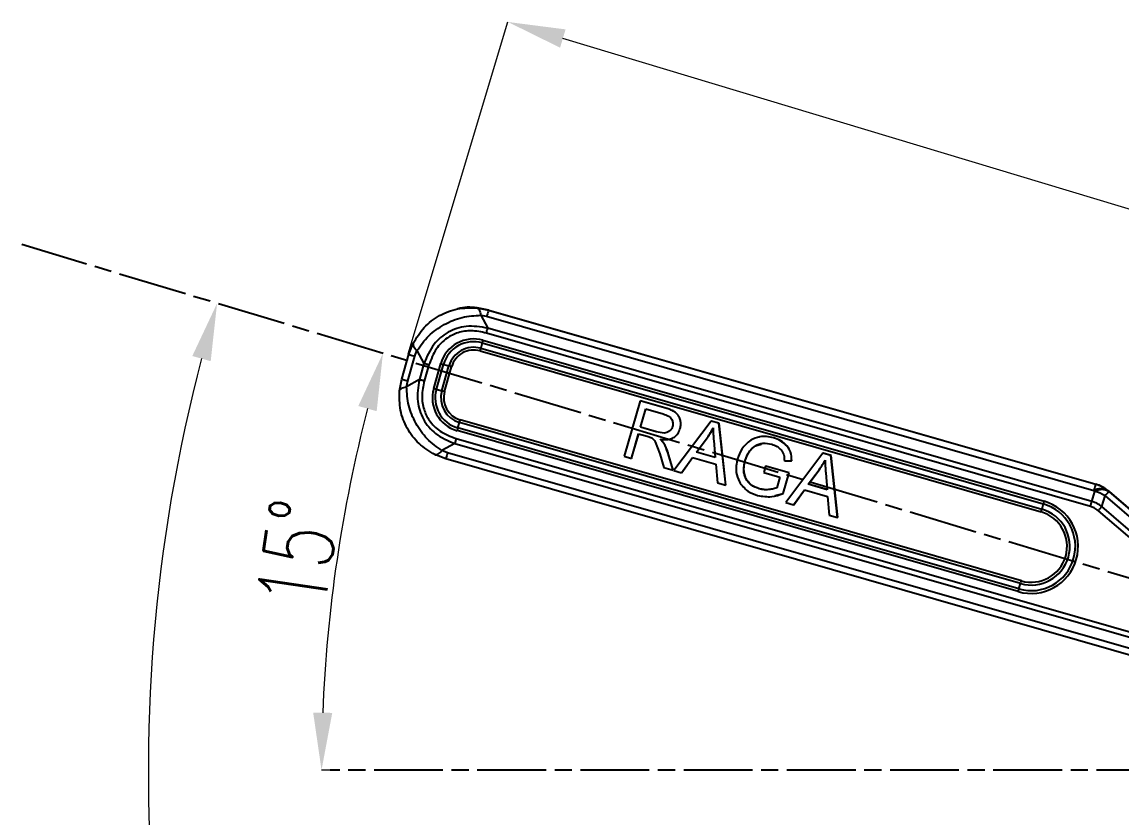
# Model space of a CAD drawing. Header units: millimetres. Extents: x 1846 to 4892, y 508 to 2661.
# Drawn here: x 4336.4 to 4528.1, y 1239.2 to 1377.8 of the extents above; entities that cross this region are included whole.
import ezdxf

# ---------------------------------------------------------------- set-up
doc = ezdxf.new("R2010")
doc.units = ezdxf.units.MM
doc.linetypes.add('AM_ISO08W050', pattern=[18, 12, -1.5, 3, -1.5])
for name, color, linetype, lineweight in [('AM_5', 3, 'Continuous', 25), ('AM_7', 4, 'AM_ISO08W050', 25), ('标注', 3, 'Continuous', 13)]:
    doc.layers.add(name, color=color, linetype=linetype, lineweight=lineweight)
doc.styles.add('SLDTEXTSTYLE1', font='txt.shx', dxfattribs={"width": 0.7, "bigfont": 'gbcbig.shx'})
doc.dimstyles.new('SLDDIMSTYLE12$0', dxfattribs={"dimtxt": 12, "dimasz": 10, "dimexe": 0, "dimexo": 0.0625, "dimgap": 0.875, "dimtad": 1, "dimdec": 1, "dimlfac": 1.8, "dimrnd": 1e-09, "dimzin": 12, "dimdsep": 46, "dimtxsty": 'SLDTEXTSTYLE1', "dimcen": 0.09, "dimdle": 8.16, "dimclrd": 3, "dimclre": 3, "dimadec": 0, "dimazin": 3, "dimtfac": 1, "dimtdec": 1, "dimtofl": 0, "dimtmove": 0, "dimatfit": 3, "dimfxl": 0, "dimfrac": 2, "dimtolj": 1, "dimlwd": 5, "dimlwe": 5, "dimarcsym": 0})
doc.dimstyles.new('SLDDIMSTYLE12$2', dxfattribs={"dimtxt": 12, "dimasz": 10, "dimexe": 0, "dimexo": 0.0625, "dimgap": 0.875, "dimtad": 1, "dimdec": 1, "dimlfac": 1.8, "dimrnd": 1e-09, "dimzin": 12, "dimdsep": 46, "dimtxsty": 'SLDTEXTSTYLE1', "dimcen": 0.09, "dimdle": 8.16, "dimclrd": 3, "dimclre": 3, "dimadec": 0, "dimazin": 3, "dimtfac": 1, "dimtdec": 1, "dimtofl": 0, "dimtmove": 0, "dimatfit": 3, "dimfxl": 0, "dimfrac": 2, "dimtolj": 1, "dimlwd": 5, "dimlwe": 5, "dimarcsym": 0})

# ---------------------------------------------------------------- blocks, each defined once
blk = doc.blocks.new('*D73')
at = {"layer": 'Defpoints', "color": 0, "transparency": 16777216}
for p in [(4336.43, 1339.01), (4358.64, 1257.21), (4640.7, 1247.37), (4640.7, 1247.37), (4359.09, 1100.6)]:
    blk.add_point(p, dxfattribs=at)
at = {"layer": '标注', "color": 3, "linetype": 'Continuous', "lineweight": 5, "transparency": 16777216}
blk.add_arc((4640.7, 1247.37), 282.23, 165.2686, 205.498, dxfattribs=at)
at = {"layer": '标注', "color": 3, "transparency": 16777216}
for points in [[(4366.14, 1319.59), (4369.35, 1318.69), (4370.46, 1328.76)], [(4387.45, 1126.62), (4384.47, 1125.13), (4390.42, 1116.93)]]:
    blk.add_solid(points, dxfattribs=at)
at = {"layer": '标注', "color": 0, "transparency": 16777216, "insert": (4365.67, 1220.4), "char_height": 10, "attachment_point": 5, "rotation": 275.601, "style": 'SLDTEXTSTYLE1'}
blk.add_mtext('\\A1;60%%D', dxfattribs=at)
blk = doc.blocks.new('*D74')
at = {"layer": 'AM_5', "color": 3, "lineweight": 5, "transparency": 16777216}
blk.add_line((4390.14, 1247.4), (4388.68, 1247.4), dxfattribs=at)
at = {"layer": 'AM_5', "color": 3, "linetype": 'Continuous', "lineweight": 5, "transparency": 16777216}
blk.add_arc((4640.6, 1247.4), 251.91, 165.5129, 177.7254, dxfattribs=at)
at = {"layer": 'AM_5', "color": 3, "transparency": 16777216}
for points in [[(4395.09, 1310.87), (4398.3, 1309.97), (4399.39, 1320.05)], [(4390.55, 1257.37), (4387.22, 1257.43), (4388.68, 1247.4)]]:
    blk.add_solid(points, dxfattribs=at)
at = {"layer": 'Defpoints', "color": 0, "transparency": 16777216}
for p in [(4336.43, 1339.01), (4393.46, 1296.22), (4390.2, 1247.4), (4640.7, 1247.37), (4643.85, 1247.4)]:
    blk.add_point(p, dxfattribs=at)
at = {"layer": 'AM_5', "color": 0, "transparency": 16777216, "insert": (4384.57, 1285.12), "char_height": 12, "attachment_point": 5, "rotation": 81.6192, "style": 'SLDTEXTSTYLE1'}
blk.add_mtext('\\A1;15%%D', dxfattribs=at)
blk = doc.blocks.new('*D55')
at = {"layer": 'AM_5', "color": 3, "linetype": 'Continuous', "lineweight": 5, "transparency": 16777216}
for p, q in [((4403.77, 1319.97), (4421.2, 1377.83)), ((4648.62, 1309.33), (4430.77, 1374.95))]:
    blk.add_line(p, q, dxfattribs=at)
at = {"layer": 'AM_5', "color": 3, "lineweight": 5, "transparency": 16777216}
blk.add_line((4640.44, 1247.49), (4658.2, 1306.45), dxfattribs=at)
at = {"layer": 'AM_5', "color": 3, "transparency": 16777216}
for points in [[(4431.25, 1376.54), (4430.29, 1373.35), (4421.2, 1377.83)], [(4649.1, 1310.93), (4648.14, 1307.74), (4658.2, 1306.45)]]:
    blk.add_solid(points, dxfattribs=at)
at = {"layer": 'Defpoints', "color": 0, "transparency": 16777216}
for p in [(4421.2, 1377.83), (4403.75, 1319.91), (4640.42, 1247.43)]:
    blk.add_point(p, dxfattribs=at)
at = {"layer": 'AM_5', "color": 0, "transparency": 16777216, "insert": (4541.68, 1348.72), "char_height": 12, "attachment_point": 5, "rotation": 343.2384, "style": 'SLDTEXTSTYLE1'}
blk.add_mtext('\\A1;225', dxfattribs=at)

msp = doc.modelspace()

# ---------------------------------------------------------------- linework, layer by layer
at = {"color": 7, "linetype": 'Continuous', "lineweight": 25}
for p, q in [((4412.392, 1327.794), (4412.351, 1327.785)), ((4415.79, 1327.987), (4417.824, 1327.602)), ((4417.853, 1327.609), (4415.822, 1327.994)), ((4416.462, 1326.706), (4417.684, 1324.453)), ((4416.462, 1326.706), (4417.481, 1326.513)), ((4417.481, 1326.513), (4523.374, 1296.147)), ((4417.853, 1327.609), (4417.824, 1327.602)), ((4417.824, 1327.602), (4523.718, 1297.235)), ((4417.853, 1327.609), (4523.747, 1297.242)), ((4522.788, 1293.374), (4417.432, 1323.587)), ((4523.04, 1294.24), (4417.684, 1324.453)), ((4403.909, 1319.889), (4404.658, 1321.817)), ((4416.708, 1321.871), (4416.457, 1320.938)), ((4416.457, 1320.938), (4514.32, 1292.874)), ((4416.708, 1321.871), (4514.572, 1293.807)), ((4416.84, 1322.339), (4514.704, 1294.274)), ((4402.669, 1315.564), (4403.909, 1319.889)), ((4403.716, 1315.246), (4404.957, 1319.572)), ((4404.957, 1319.572), (4405.331, 1320.535)), ((4405.331, 1320.535), (4406.553, 1318.282)), ((4416.325, 1320.471), (4514.189, 1292.406)), ((4406.553, 1318.282), (4405.746, 1315.471)), ((4407.413, 1318.033), (4406.607, 1315.222)), ((4408.241, 1313.934), (4409.481, 1318.26)), ((4408.712, 1313.8), (4409.952, 1318.126)), ((4409.665, 1313.535), (4410.905, 1317.861)), ((4409.952, 1318.126), (4410.905, 1317.861)), ((4410.136, 1313.402), (4411.376, 1317.727)), ((4402.282, 1313.531), (4402.669, 1315.564)), ((4405.746, 1315.471), (4403.523, 1314.23)), ((4403.523, 1314.23), (4403.716, 1315.246)), ((4408.712, 1313.8), (4409.665, 1313.535)), ((4444.244, 1311.794), (4441.469, 1302.115)), ((4444.267, 1311.799), (4444.244, 1311.794)), ((4448.526, 1310.566), (4444.244, 1311.794)), ((4448.549, 1310.571), (4444.267, 1311.799)), ((4444.302, 1307.165), (4445.22, 1310.365)), ((4444.325, 1307.17), (4445.239, 1310.359)), ((4445.22, 1310.365), (4448.275, 1309.489)), ((4448.549, 1310.571), (4448.526, 1310.566)), ((4450.044, 1310.007), (4450.021, 1310.002)), ((4412.457, 1307.044), (4412.742, 1307.984)), ((4510.606, 1279.919), (4412.742, 1307.984)), ((4510.743, 1280.388), (4412.879, 1308.453)), ((4456.624, 1308.251), (4450.134, 1299.637)), ((4456.646, 1308.256), (4456.624, 1308.251)), ((4458.003, 1307.856), (4456.624, 1308.251)), ((4458.025, 1307.861), (4456.646, 1308.256)), ((4458.025, 1307.861), (4458.003, 1307.856)), ((4459.173, 1297.045), (4458.003, 1307.856)), ((4459.195, 1297.05), (4458.025, 1307.861)), ((4510.184, 1278.51), (4412.32, 1306.575)), ((4510.321, 1278.979), (4412.457, 1307.044)), ((4442.749, 1301.748), (4443.983, 1306.05)), ((4442.772, 1301.753), (4444.002, 1306.044)), ((4443.983, 1306.05), (4445.474, 1305.622)), ((4444.325, 1307.17), (4444.302, 1307.165)), ((4447.06, 1306.374), (4444.302, 1307.165)), ((4447.083, 1306.379), (4444.325, 1307.17)), ((4445.474, 1305.622), (4446.283, 1305.308)), ((4447.083, 1306.379), (4447.06, 1306.374)), ((4448.417, 1306.146), (4447.06, 1306.374)), ((4464.908, 1305.459), (4464.885, 1305.454)), ((4411.917, 1304.339), (4409.693, 1303.098)), ((4411.917, 1304.339), (4539.499, 1267.752)), ((4412.161, 1305.203), (4539.743, 1268.616)), ((4446.885, 1304.623), (4447.683, 1302.518)), ((4449.34, 1305.095), (4449.362, 1305.1)), ((4454.059, 1302.818), (4455.941, 1305.348)), ((4454.081, 1302.822), (4455.964, 1305.353)), ((4455.964, 1305.353), (4455.941, 1305.348)), ((4457.095, 1304.839), (4457.345, 1301.875)), ((4464.348, 1303.922), (4464.326, 1303.917)), ((4464.348, 1303.922), (4465.361, 1304.232)), ((4467.545, 1305.302), (4467.522, 1305.297)), ((4469.928, 1303.859), (4469.906, 1303.855)), ((4410.382, 1301.648), (4408.453, 1302.399)), ((4410.659, 1302.722), (4409.693, 1303.098)), ((4538.721, 1264.845), (4410.382, 1301.648)), ((4538.998, 1265.919), (4410.659, 1302.722)), ((4441.469, 1302.115), (4442.749, 1301.748)), ((4442.772, 1301.753), (4442.749, 1301.748)), ((4447.683, 1302.518), (4448.384, 1300.132)), ((4449.084, 1302.799), (4449.061, 1302.794)), ((4449.993, 1299.671), (4449.061, 1302.794)), ((4450.016, 1299.675), (4449.084, 1302.799)), ((4451.486, 1299.25), (4453.397, 1301.879)), ((4451.509, 1299.254), (4453.413, 1301.875)), ((4453.397, 1301.879), (4457.435, 1300.721)), ((4454.081, 1302.822), (4454.059, 1302.818)), ((4457.345, 1301.875), (4454.059, 1302.818)), ((4457.344, 1301.887), (4454.081, 1302.822)), ((4476.146, 1302.653), (4469.657, 1294.039)), ((4476.169, 1302.658), (4476.146, 1302.653)), ((4477.525, 1302.258), (4476.146, 1302.653)), ((4477.548, 1302.262), (4476.169, 1302.658)), ((4477.548, 1302.262), (4477.525, 1302.258)), ((4478.696, 1291.447), (4477.525, 1302.258)), ((4478.718, 1291.452), (4477.548, 1302.262)), ((4448.384, 1300.132), (4449.993, 1299.671)), ((4457.435, 1300.721), (4457.728, 1297.46)), ((4462.594, 1301.359), (4462.572, 1301.355)), ((4466.13, 1300.391), (4465.805, 1299.257)), ((4466.152, 1300.396), (4466.13, 1300.391)), ((4470.221, 1299.218), (4466.13, 1300.391)), ((4470.243, 1299.223), (4466.152, 1300.396)), ((4469.406, 1301.308), (4470.66, 1301.299)), ((4470.682, 1301.304), (4470.66, 1301.299)), ((4473.582, 1297.219), (4475.464, 1299.75)), ((4473.604, 1297.224), (4475.486, 1299.755)), ((4475.486, 1299.755), (4475.464, 1299.75)), ((4450.016, 1299.675), (4449.993, 1299.671)), ((4450.134, 1299.637), (4451.486, 1299.25)), ((4451.509, 1299.254), (4451.486, 1299.25)), ((4462.713, 1298.218), (4462.69, 1298.213)), ((4465.805, 1299.257), (4468.642, 1298.443)), ((4468.642, 1298.443), (4468.123, 1296.635)), ((4469.193, 1295.636), (4470.221, 1299.218)), ((4469.216, 1295.64), (4470.243, 1299.223)), ((4470.243, 1299.223), (4470.221, 1299.218)), ((4476.617, 1299.24), (4476.867, 1296.277)), ((4457.728, 1297.46), (4459.173, 1297.045)), ((4459.195, 1297.05), (4459.173, 1297.045)), ((4465.047, 1296.443), (4465.025, 1296.438)), ((4466.936, 1296.33), (4466.913, 1296.325)), ((4467.529, 1296.442), (4466.936, 1296.33)), ((4471.009, 1293.651), (4472.92, 1296.281)), ((4471.032, 1293.656), (4472.935, 1296.276)), ((4472.92, 1296.281), (4476.958, 1295.123)), ((4473.604, 1297.224), (4473.582, 1297.219)), ((4476.867, 1296.277), (4473.582, 1297.219)), ((4476.866, 1296.288), (4473.604, 1297.224)), ((4523.04, 1294.24), (4523.563, 1295.984)), ((4523.374, 1296.147), (4523.563, 1295.984)), ((4523.718, 1297.235), (4523.747, 1297.242)), ((4525.817, 1296.108), (4525.847, 1296.114)), ((4525.817, 1296.108), (4526.006, 1295.945)), ((4526.02, 1295.968), (4525.829, 1296.13)), ((4525.847, 1296.114), (4526.039, 1295.952)), ((4526.006, 1295.945), (4532.228, 1290.638)), ((4526.039, 1295.952), (4532.26, 1290.645)), ((4467.789, 1295.185), (4467.811, 1295.19)), ((4467.795, 1295.249), (4469.216, 1295.64)), ((4469.216, 1295.64), (4469.193, 1295.636)), ((4469.657, 1294.039), (4471.009, 1293.651)), ((4476.958, 1295.123), (4477.251, 1291.861)), ((4524.781, 1293.331), (4525.339, 1295.193)), ((4525.339, 1295.193), (4531.561, 1289.886)), ((4471.032, 1293.656), (4471.009, 1293.651)), ((4514.572, 1293.807), (4514.32, 1292.874)), ((4530.883, 1286.901), (4524.174, 1292.624)), ((4531.49, 1287.609), (4524.781, 1293.331)), ((4477.251, 1291.861), (4478.696, 1291.447)), ((4478.718, 1291.452), (4478.696, 1291.447)), ((4510.321, 1278.979), (4510.606, 1279.919))]:
    msp.add_line(p, q, dxfattribs=at)
for centre, radius, start, end in [((4415.2, 1316.62), 5.949, 73.99917, 164.00247), ((4415.203, 1316.621), 5.462, 73.99917, 164.00247), ((4415.219, 1316.624), 4.488, 73.99917, 164.00247), ((4381.255, 1330.582), 36.498, 343.91719, 344.67981), ((4451.907, 1312.228), 36.496, 163.9172, 164.67984), ((4415.222, 1316.625), 4.001, 73.99917, 164.00247), ((4428.814, 1385.489), 69.954, 253.95603, 254.35706), ((4392.042, 1250.494), 69.958, 73.95602, 74.35704), ((4413.96, 1312.294), 5.95, 164.00083, 253.99752), ((4427.574, 1381.163), 69.954, 253.95603, 254.35706), ((4413.963, 1312.295), 5.463, 164.00075, 253.99756), ((4413.98, 1312.298), 4.488, 164.00075, 253.99757), ((4390.801, 1246.168), 69.958, 73.95602, 74.35704), ((4413.982, 1312.299), 4.001, 164.00056, 253.99766), ((4377.161, 1318.639), 37.142, 343.32882, 344.08236), ((4448.038, 1296.388), 37.142, 163.32881, 164.08236), ((4539.051, 1291.797), 16.269, 160.47239, 164.49357), ((4524.563, 1294.047), 2.413, 58.66161, 119.51448), ((4524.751, 1293.884), 2.413, 58.66153, 119.51425), ((4521.658, 1289.313), 6.938, 57.94933, 74.06129), ((4522.167, 1291.828), 5.625, 49.53467, 73.99864), ((4522.197, 1291.835), 5.625, 49.53467, 73.99864), ((4540.635, 1282.295), 20.008, 136.98242, 139.86093), ((4512.444, 1286.392), 8.2, 254.00246, 74), ((4549.773, 1284.164), 36.497, 163.91719, 164.67983), ((4512.446, 1286.393), 7.713, 254.00238, 74.00008), ((4512.463, 1286.397), 6.738, 254.00253, 73.99993), ((4512.466, 1286.397), 6.251, 254.00255, 73.99991), ((4479.12, 1302.517), 36.497, 343.91719, 344.67983), ((4545.9, 1268.324), 37.141, 163.32879, 164.08235), ((4475.024, 1290.575), 37.143, 343.32883, 344.08237)]:
    msp.add_arc(centre, radius, start, end, dxfattribs=at)
for points, knots in [([(4404.658, 1321.817), (4405.249, 1322.783), (4406.427, 1324.708), (4409.19, 1326.759), (4412.394, 1328.015), (4414.655, 1327.996), (4415.79, 1327.987)], [0, 0, 0, 0, 0.2509207, 0.5000162, 0.7490448, 1, 1, 1, 1]), ([(4405.331, 1320.535), (4405.962, 1321.424), (4407.221, 1323.196), (4410.016, 1325.184), (4413.188, 1326.503), (4415.368, 1326.638), (4416.462, 1326.706)], [0, 0, 0, 0, 0.2509209, 0.5000162, 0.7490448, 1, 1, 1, 1]), ([(4415.822, 1327.994), (4414.668, 1328.095), (4413.492, 1328.197), (4412.414, 1327.792), (4412.394, 1327.785)], [0, 0, 0, 0, 0.9811751, 1, 1, 1, 1]), ([(4415.79, 1327.987), (4415.927, 1327.918), (4416.202, 1327.778), (4416.375, 1327.063), (4416.462, 1326.706)], [0, 0, 0, 0, 0.5000005, 1, 1, 1, 1]), ([(4417.684, 1324.453), (4416.412, 1324.658), (4414.056, 1325.04), (4410.682, 1323.927), (4407.966, 1321.653), (4407.047, 1319.461), (4406.553, 1318.282)], [0, 0, 0, 0, 0.2702915, 0.5008839, 0.7316205, 1, 1, 1, 1]), ([(4417.432, 1323.587), (4416.552, 1323.774), (4414.915, 1324.122), (4412.514, 1323.765), (4410.364, 1322.724), (4408.456, 1320.811), (4407.778, 1319.006), (4407.413, 1318.033)], [0, 0, 0, 0, 0.2085412, 0.3881399, 0.5544367, 0.759769, 1, 1, 1, 1]), ([(4404.658, 1321.817), (4404.634, 1321.659), (4404.585, 1321.341), (4405.081, 1320.805), (4405.331, 1320.535)], [0, 0, 0, 0, 0.49686735, 1, 1, 1, 1]), ([(4405.746, 1315.471), (4405.54, 1314.198), (4405.158, 1311.84), (4406.272, 1308.466), (4408.547, 1305.752), (4410.739, 1304.833), (4411.917, 1304.339)], [0, 0, 0, 0, 0.2705363, 0.5011773, 0.7319034, 1, 1, 1, 1]), ([(4406.607, 1315.222), (4406.42, 1314.341), (4406.071, 1312.703), (4406.43, 1310.301), (4407.472, 1308.152), (4409.385, 1306.244), (4411.188, 1305.567), (4412.161, 1305.203)], [0, 0, 0, 0, 0.20872371, 0.38836947, 0.55468562, 0.75997191, 1, 1, 1, 1]), ([(4408.453, 1302.399), (4407.485, 1302.991), (4405.558, 1304.171), (4403.505, 1306.934), (4402.25, 1310.138), (4402.272, 1312.397), (4402.282, 1313.531)], [0, 0, 0, 0, 0.2509467, 0.4999848, 0.7490685, 1, 1, 1, 1]), ([(4402.283, 1313.531), (4402.345, 1313.673), (4402.469, 1313.957), (4403.171, 1314.139), (4403.523, 1314.23)], [0, 0, 0, 0, 0.50000085, 1, 1, 1, 1]), ([(4409.693, 1303.098), (4408.8, 1303.732), (4407.021, 1304.996), (4405.03, 1307.793), (4403.714, 1310.963), (4403.587, 1313.138), (4403.523, 1314.23)], [0, 0, 0, 0, 0.2509467, 0.4999847, 0.7490684, 1, 1, 1, 1]), ([(4448.275, 1309.489), (4448.584, 1309.384), (4449.032, 1309.233), (4449.526, 1308.877), (4449.681, 1308.65), (4449.753, 1308.544)], [0, 0, 0, 0, 0.5431864, 0.7867589, 1, 1, 1, 1]), ([(4450.021, 1310.002), (4449.785, 1310.113), (4449.301, 1310.338), (4448.788, 1310.489), (4448.526, 1310.566)], [0, 0, 0, 0, 0.4889255, 1, 1, 1, 1]), ([(4450.044, 1310.007), (4449.807, 1310.117), (4449.323, 1310.343), (4448.811, 1310.494), (4448.549, 1310.571)], [0, 0, 0, 0, 0.4889255, 1, 1, 1, 1]), ([(4450.862, 1309.28), (4450.726, 1309.438), (4450.482, 1309.722), (4450.162, 1309.916), (4450.021, 1310.002)], [0, 0, 0, 0, 0.5575462, 1, 1, 1, 1]), ([(4451.305, 1308.206), (4451.258, 1308.428), (4451.175, 1308.814), (4450.956, 1309.141), (4450.862, 1309.28)], [0, 0, 0, 0, 0.5738958, 1, 1, 1, 1]), ([(4449.753, 1308.544), (4449.839, 1308.343), (4449.967, 1308.046), (4449.975, 1307.614), (4449.929, 1307.411), (4449.905, 1307.308)], [0, 0, 0, 0, 0.508701, 0.7517829, 1, 1, 1, 1]), ([(4451.227, 1306.936), (4451.28, 1307.173), (4451.373, 1307.593), (4451.326, 1308.02), (4451.305, 1308.206)], [0, 0, 0, 0, 0.5655054, 1, 1, 1, 1]), ([(4447.743, 1305.071), (4448.071, 1305.04), (4448.677, 1304.981), (4449.536, 1305.106), (4450.289, 1305.442), (4450.911, 1306.065), (4451.118, 1306.636), (4451.227, 1306.936)], [0, 0, 0, 0, 0.2248507, 0.4169148, 0.5876668, 0.7832367, 1, 1, 1, 1]), ([(4449.339, 1306.478), (4449.198, 1306.386), (4448.917, 1306.203), (4448.583, 1306.165), (4448.417, 1306.146)], [0, 0, 0, 0, 0.50112496, 1, 1, 1, 1]), ([(4449.905, 1307.308), (4449.845, 1307.145), (4449.726, 1306.821), (4449.468, 1306.592), (4449.339, 1306.478)], [0, 0, 0, 0, 0.5017512, 1, 1, 1, 1]), ([(4455.941, 1305.348), (4456.147, 1305.644), (4456.528, 1306.191), (4456.837, 1306.78), (4456.979, 1307.05)], [0, 0, 0, 0, 0.5419592, 1, 1, 1, 1]), ([(4455.964, 1305.353), (4456.17, 1305.649), (4456.55, 1306.196), (4456.86, 1306.785), (4457.001, 1307.055)], [0, 0, 0, 0, 0.5419592, 1, 1, 1, 1]), ([(4456.979, 1307.05), (4456.988, 1306.689), (4457.007, 1305.951), (4457.065, 1305.215), (4457.095, 1304.839)], [0, 0, 0, 0, 0.4886907, 1, 1, 1, 1]), ([(4467.522, 1305.297), (4467.111, 1305.394), (4466.328, 1305.577), (4464.928, 1305.563), (4464.059, 1305.151), (4463.54, 1304.904)], [0, 0, 0, 0, 0.308178, 0.5862676, 1, 1, 1, 1]), ([(4467.545, 1305.302), (4467.135, 1305.391), (4466.355, 1305.561), (4465.432, 1305.624), (4465, 1305.449), (4464.923, 1305.418)], [0, 0, 0, 0, 0.4764978, 0.9064737, 1, 1, 1, 1]), ([(4446.283, 1305.308), (4446.382, 1305.229), (4446.624, 1305.038), (4446.788, 1304.776), (4446.885, 1304.623)], [0, 0, 0, 0, 0.4142729, 1, 1, 1, 1]), ([(4449.061, 1302.794), (4448.887, 1303.336), (4448.609, 1304.198), (4447.978, 1304.835), (4447.743, 1305.071)], [0, 0, 0, 0, 0.628575, 1, 1, 1, 1]), ([(4449.084, 1302.799), (4448.909, 1303.341), (4448.632, 1304.202), (4448, 1304.84), (4447.766, 1305.076)], [0, 0, 0, 0, 0.628575, 1, 1, 1, 1]), ([(4463.54, 1304.904), (4462.964, 1304.432), (4461.895, 1303.555), (4461.444, 1302.253), (4461.236, 1301.652)], [0, 0, 0, 0, 0.5381648, 1, 1, 1, 1]), ([(4462.572, 1301.355), (4462.765, 1301.891), (4463.043, 1302.665), (4463.725, 1303.492), (4464.128, 1303.777), (4464.326, 1303.917)], [0, 0, 0, 0, 0.5344662, 0.7714045, 1, 1, 1, 1]), ([(4462.594, 1301.359), (4462.805, 1301.965), (4463.16, 1302.989), (4464.004, 1303.651), (4464.348, 1303.922)], [0, 0, 0, 0, 0.5921782, 1, 1, 1, 1]), ([(4464.326, 1303.917), (4464.537, 1304.028), (4464.961, 1304.251), (4465.954, 1304.459), (4466.707, 1304.308), (4467.223, 1304.205)], [0, 0, 0, 0, 0.2394886, 0.4785859, 1, 1, 1, 1]), ([(4467.223, 1304.205), (4467.538, 1304.095), (4468.15, 1303.881), (4468.615, 1303.429), (4468.841, 1303.208)], [0, 0, 0, 0, 0.512975, 1, 1, 1, 1]), ([(4469.906, 1303.855), (4469.538, 1304.203), (4468.847, 1304.858), (4467.945, 1305.157), (4467.522, 1305.297)], [0, 0, 0, 0, 0.5318982, 1, 1, 1, 1]), ([(4469.928, 1303.859), (4469.561, 1304.208), (4468.869, 1304.863), (4467.967, 1305.162), (4467.545, 1305.302)], [0, 0, 0, 0, 0.53189815, 1, 1, 1, 1]), ([(4470.66, 1301.299), (4470.655, 1301.841), (4470.645, 1302.773), (4470.124, 1303.535), (4469.906, 1303.855)], [0, 0, 0, 0, 0.5814657, 1, 1, 1, 1]), ([(4470.682, 1301.304), (4470.677, 1301.845), (4470.667, 1302.778), (4470.146, 1303.54), (4469.928, 1303.859)], [0, 0, 0, 0, 0.5814657, 1, 1, 1, 1]), ([(4408.453, 1302.399), (4408.603, 1302.379), (4408.907, 1302.34), (4409.43, 1302.844), (4409.693, 1303.098)], [0, 0, 0, 0, 0.4968674, 1, 1, 1, 1]), ([(4461.236, 1301.652), (4461.071, 1300.855), (4460.786, 1299.481), (4461.326, 1298.199), (4461.554, 1297.66)], [0, 0, 0, 0, 0.5794862, 1, 1, 1, 1]), ([(4468.841, 1303.208), (4468.936, 1303.084), (4469.129, 1302.832), (4469.384, 1302.195), (4469.397, 1301.671), (4469.406, 1301.308)], [0, 0, 0, 0, 0.23103556, 0.46846759, 1, 1, 1, 1]), ([(4462.69, 1298.213), (4462.596, 1298.437), (4462.405, 1298.895), (4462.27, 1299.972), (4462.448, 1300.788), (4462.572, 1301.355)], [0, 0, 0, 0, 0.2264152, 0.4626215, 1, 1, 1, 1]), ([(4462.713, 1298.218), (4462.54, 1298.758), (4462.209, 1299.797), (4462.469, 1300.853), (4462.594, 1301.359)], [0, 0, 0, 0, 0.520635, 1, 1, 1, 1]), ([(4475.464, 1299.75), (4475.67, 1300.046), (4476.051, 1300.592), (4476.36, 1301.182), (4476.502, 1301.451)], [0, 0, 0, 0, 0.54195929, 1, 1, 1, 1]), ([(4475.486, 1299.755), (4475.692, 1300.051), (4476.073, 1300.597), (4476.382, 1301.186), (4476.524, 1301.456)], [0, 0, 0, 0, 0.5419593, 1, 1, 1, 1]), ([(4476.502, 1301.451), (4476.511, 1301.091), (4476.529, 1300.353), (4476.588, 1299.617), (4476.617, 1299.24)], [0, 0, 0, 0, 0.4886908, 1, 1, 1, 1]), ([(4465.025, 1296.438), (4464.524, 1296.625), (4463.796, 1296.897), (4463.051, 1297.597), (4462.81, 1298.008), (4462.69, 1298.213)], [0, 0, 0, 0, 0.5264104, 0.7642346, 1, 1, 1, 1]), ([(4465.047, 1296.443), (4464.48, 1296.65), (4463.508, 1297.006), (4462.946, 1297.861), (4462.713, 1298.218)], [0, 0, 0, 0, 0.5837878, 1, 1, 1, 1]), ([(4461.554, 1297.66), (4462.001, 1297.06), (4462.833, 1295.943), (4464.143, 1295.486), (4464.749, 1295.275)], [0, 0, 0, 0, 0.53725916, 1, 1, 1, 1]), ([(4466.913, 1296.325), (4466.594, 1296.292), (4465.958, 1296.225), (4465.335, 1296.367), (4465.025, 1296.438)], [0, 0, 0, 0, 0.5020846, 1, 1, 1, 1]), ([(4466.936, 1296.33), (4466.578, 1296.295), (4465.941, 1296.233), (4465.32, 1296.379), (4465.047, 1296.443)], [0, 0, 0, 0, 0.5618251, 1, 1, 1, 1]), ([(4468.123, 1296.635), (4467.984, 1296.579), (4467.595, 1296.422), (4467.179, 1296.363), (4466.913, 1296.325)], [0, 0, 0, 0, 0.3598376, 1, 1, 1, 1]), ([(4464.749, 1295.275), (4465.572, 1295.135), (4467.09, 1294.878), (4468.533, 1295.398), (4469.193, 1295.636)], [0, 0, 0, 0, 0.5424178, 1, 1, 1, 1]), ([(4524.781, 1293.331), (4524.511, 1293.528), (4523.976, 1293.918), (4523.35, 1294.133), (4523.04, 1294.24)], [0, 0, 0, 0, 0.50495342, 1, 1, 1, 1]), ([(4524.174, 1292.624), (4523.933, 1292.806), (4523.508, 1293.128), (4523.005, 1293.3), (4522.788, 1293.374)], [0, 0, 0, 0, 0.56777287, 1, 1, 1, 1])]:
    msp.add_open_spline(points, degree=3, knots=knots, dxfattribs=at)
for points in [[(4417.824, 1327.602), (4417.804, 1327.552), (4417.764, 1327.452), (4417.575, 1326.826), (4417.481, 1326.513)], [(4417.432, 1323.587), (4417.456, 1323.67), (4417.504, 1323.838), (4417.572, 1324.074), (4417.635, 1324.288), (4417.668, 1324.398), (4417.684, 1324.453)], [(4403.909, 1319.889), (4403.951, 1319.874), (4404.037, 1319.844), (4404.65, 1319.662), (4404.957, 1319.572)], [(4407.413, 1318.033), (4407.33, 1318.057), (4407.163, 1318.105), (4406.927, 1318.173), (4406.715, 1318.235), (4406.607, 1318.267), (4406.553, 1318.282)], [(4402.669, 1315.564), (4402.711, 1315.548), (4402.796, 1315.518), (4403.41, 1315.337), (4403.716, 1315.246)], [(4406.607, 1315.222), (4406.524, 1315.246), (4406.356, 1315.294), (4406.121, 1315.362), (4405.908, 1315.423), (4405.8, 1315.455), (4405.746, 1315.471)], [(4412.161, 1305.203), (4412.137, 1305.119), (4412.089, 1304.952), (4412.022, 1304.716), (4411.962, 1304.502), (4411.932, 1304.393), (4411.917, 1304.339)], [(4410.659, 1302.722), (4410.575, 1302.412), (4410.406, 1301.79), (4410.39, 1301.696), (4410.382, 1301.648)], [(4522.788, 1293.374), (4522.812, 1293.458), (4522.86, 1293.625), (4522.929, 1293.862), (4522.991, 1294.076), (4523.024, 1294.185), (4523.04, 1294.24)], [(4524.174, 1292.624), (4524.233, 1292.693), (4524.351, 1292.832), (4524.519, 1293.027), (4524.669, 1293.202), (4524.744, 1293.288), (4524.781, 1293.331)]]:
    msp.add_open_spline(points, degree=3, dxfattribs=at)
at = {"layer": 'AM_7'}
for p, q in [((4640.702, 1247.37), (4336.434, 1339.012)), ((4643.85, 1247.402), (4390.199, 1247.402))]:
    msp.add_line(p, q, dxfattribs=at)

# ---------------------------------------------------------------- dimensions: what is measured, and where the dimension line sits
at = {"layer": 'AM_5'}
dim = msp.add_linear_dim(base=(4421.197, 1377.83), p1=(4640.421, 1247.428), p2=(4403.752, 1319.91), angle=163.23837, text='225', dimstyle='SLDDIMSTYLE12$0', override={"dimlfac": 1, "dimpost": ''}, dxfattribs=at)
dim.commit()
dim.dimension.update_dxf_attribs({"geometry": '*D55', "text_midpoint": (4541.68, 1348.723)})
dim = msp.add_angular_dim_2l(base=(4393.459, 1296.222), line1=((4640.702, 1247.37), (4336.434, 1339.012)), line2=((4643.85, 1247.402), (4390.199, 1247.402)), text='15%%D', dimstyle='SLDDIMSTYLE12$2', override={"dimlfac": 1, "dimpost": ''}, dxfattribs=at)
dim.commit()
dim.dimension.update_dxf_attribs({"geometry": '*D74', "text_midpoint": (4384.572, 1285.121)})
at = {"layer": '标注'}
dim = msp.add_angular_dim_2l(base=(4358.642, 1257.212), line1=((4640.702, 1247.37), (4336.434, 1339.012)), line2=((4640.702, 1247.37), (4359.089, 1100.596)), text='60%%D', dimstyle='SLDDIMSTYLE12$2', override={"dimtxt": 10, "dimadec": 3, "dimtdec": 3, "dimtzin": 0}, dxfattribs=at)
dim.commit()
dim.dimension.update_dxf_attribs({"geometry": '*D73', "text_midpoint": (4359.818, 1219.824), "dimtype": 162})

doc.saveas('drawing.dxf')
